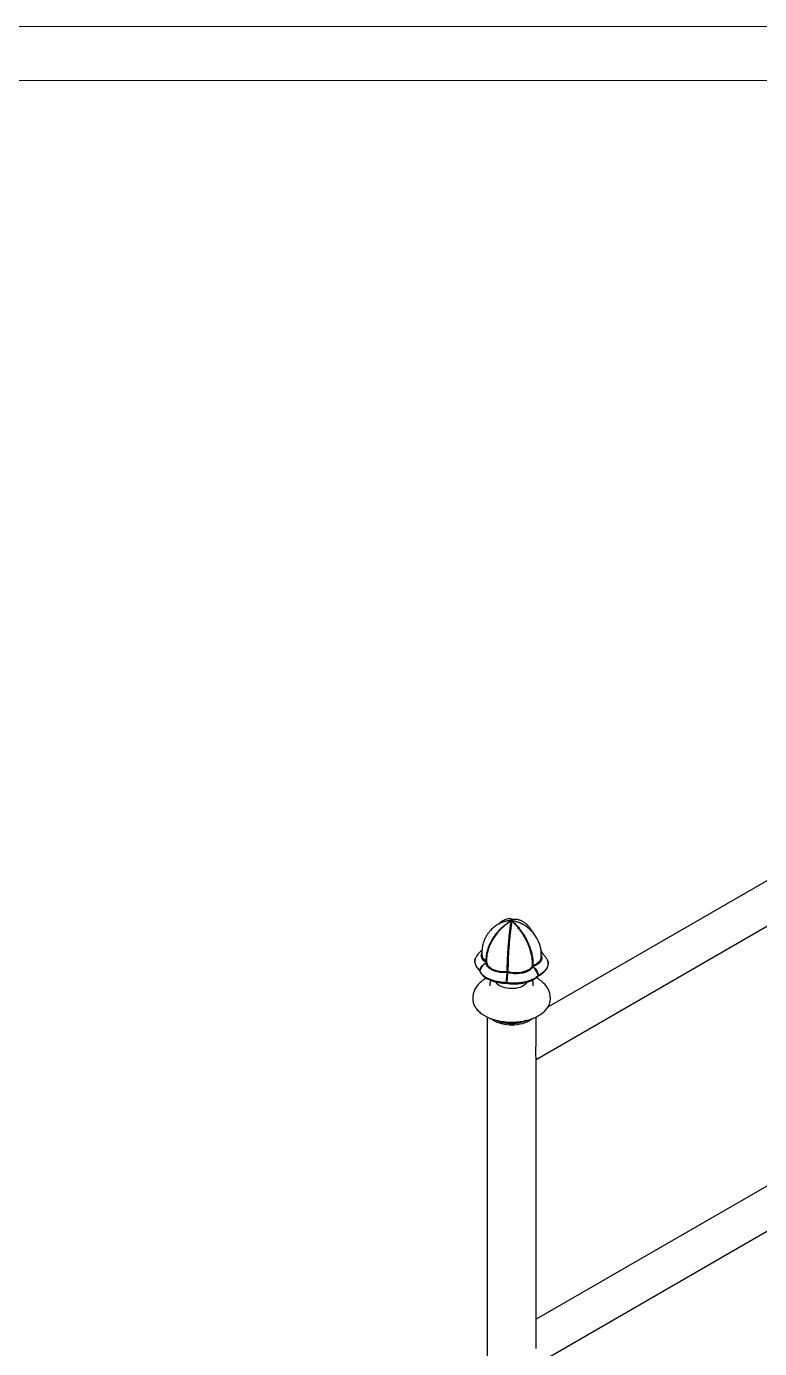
# Model space of a CAD drawing. Header units: millimetres. Extents: x 3225 to 9165, y -3447 to 753.
# Drawn here: x 6457 to 7811, y -1687 to 753 of the extents above; entities that cross this region are included whole.
import ezdxf

# ---------------------------------------------------------------- set-up
doc = ezdxf.new("R2010")
doc.units = ezdxf.units.MM
doc.layers.add('tabelka', color=155, linetype='Continuous')

msp = doc.modelspace()

# ---------------------------------------------------------------- linework, layer by layer
for p, q in [((8369.11, -509.08), (7419.87, -1057.07)), ((7398.14, -1153.27), (8405.33, -571.83)), ((7350.31, -897.41), (7346.15, -897.76)), ((7286.77, -965.37), (7286.53, -965.8)), ((7298.28, -961.39), (7298.3, -961.56)), ((7306.82, -972.79), (7306.82, -973.41)), ((7306.82, -973.41), (7307.04, -975.21)), ((7407.64, -956.71), (7408, -957.08)), ((7409.99, -957.33), (7410.44, -958.92)), ((7294.44, -990.02), (7294.47, -990.14)), ((7401.83, -999.68), (7401.9, -999.63)), ((8369.11, -1072.5), (7398.14, -1633.03)), ((7307.69, -1075.1), (7307.69, -1947.32)), ((7326.66, -1081.76), (7326.66, -1082.15)), ((7379.16, -1082.15), (7379.16, -1081.78)), ((7398.14, -1123.65), (7398.14, -1075.11)), ((7398.14, -1716.68), (8405.33, -1135.24)), ((7398.14, -1687.07), (7398.14, -1150.91))]:
    msp.add_line(p, q)
at = {"flags": 128}
for points in [[(7382.08, -1010.68), (7381.15, -1012.08), (7379.31, -1014.15), (7377.02, -1016.06), (7374.32, -1017.78), (7371.25, -1019.29), (7367.87, -1020.55), (7364.23, -1021.54), (7360.4, -1022.25), (7356.44, -1022.67), (7352.42, -1022.78), (7348.41, -1022.59), (7344.47, -1022.1), (7340.68, -1021.32), (7337.1, -1020.26), (7333.79, -1018.94), (7330.81, -1017.38), (7328.2, -1015.61), (7326.02, -1013.66), (7324.3, -1011.56), (7323.56, -1010.34)], [(7390.62, -1078.48), (7388.16, -1080.42), (7384.89, -1082.52), (7381.25, -1084.41), (7377.27, -1086.06), (7373.01, -1087.45), (7368.51, -1088.57), (7363.83, -1089.4), (7359.02, -1089.93), (7354.14, -1090.16), (7349.24, -1090.08), (7344.39, -1089.7), (7339.64, -1089.02), (7335.04, -1088.04), (7330.65, -1086.79), (7326.53, -1085.26), (7322.71, -1083.49), (7319.25, -1081.49), (7316.18, -1079.29), (7315.17, -1078.44)], [(7380.49, -1081.48), (7380.12, -1081.67), (7376.46, -1083.35), (7372.5, -1084.77), (7368.29, -1085.92), (7363.87, -1086.79), (7359.31, -1087.37), (7354.66, -1087.63), (7350, -1087.6), (7345.37, -1087.25), (7340.84, -1086.6), (7336.47, -1085.66), (7332.31, -1084.44), (7328.42, -1082.95), (7325.81, -1081.72)]]:
    msp.add_lwpolyline(points, dxfattribs=at)
for centre, radius, start, end in [((7361.82, -890.92), 14.15, 213.26748, 215.56365), ((7349.96, -896.36), 1.11, 288.53138, 323.56526), ((7352.76, -896.68), 3.34, 257.67858, 272.553), ((7353.49, -894.93), 1.72, 250.50641, 279.72518), ((7353.23, -896.59), 3.44, 300.45246, 311.64418), ((7356.4, -897.16), 0.919, 196.44413, 232.39069), ((7334.48, -954.96), 34.82, 214.10203, 214.73385), ((7306, -973.48), 0.819, 5.06326, 63.77162), ((7293.51, -989.7), 1, 15.13022, 53.70105), ((7345.4, -993.49), 2.62, 71.617, 98.61424), ((7345.79, -989.31), 3.55, 260.37861, 269.85442), ((7392.64, -981.33), 1.28, 104.23499, 147.86226), ((7390.38, -978.96), 3.85, 302.67253, 309.42513), ((7403.37, -999.86), 1.85, 113.88657, 138.21038), ((7343.26, -1016.77), 5.03, 79.36963, 90.86303), ((7352.92, -1012.51), 73.39, 254.48651, 285.21035)]:
    msp.add_arc(centre, radius, start, end)
for points, knots in [([(7346.48, -897.71), (7345.81, -897.81), (7344.55, -897.98), (7342.62, -898.35), (7340.65, -898.8), (7338.86, -899.3), (7337.15, -899.84), (7335.42, -900.47), (7332.98, -901.46), (7329.65, -903.05), (7325.53, -905.47), (7321.42, -908.37), (7317.72, -911.5), (7313.96, -915.19), (7310.22, -919.6), (7306.61, -924.94), (7304.1, -929.66), (7302.33, -933.82), (7301.09, -937.31), (7300.08, -940.79), (7299.27, -944.28), (7298.61, -947.86), (7298.11, -952.08), (7297.88, -956.68), (7298.13, -959.85), (7298.25, -961.39)], [0, 0, 0, 0, 0.0296572, 0.0552125, 0.0783174, 0.100445, 0.1219843, 0.1434658, 0.1682113, 0.2156584, 0.2723097, 0.333685, 0.3899053, 0.4410279, 0.5163833, 0.5879823, 0.6593015, 0.6964897, 0.7352964, 0.7785593, 0.8114841, 0.8504689, 0.8961187, 0.9495014, 1, 1, 1, 1]), ([(7306.36, -972.74), (7306.27, -970.23), (7306.08, -965.17), (7307.27, -957.11), (7309.52, -948.65), (7313.25, -939.28), (7318.67, -929.39), (7324.85, -920.9), (7330.67, -914.34), (7335.53, -909.53), (7339.86, -905.76), (7343.03, -903.32), (7346.05, -901.11), (7348.26, -899.74), (7349.99, -898.68)], [0, 0, 0, 0, 0.0951128, 0.1916758, 0.2979549, 0.405868, 0.536769, 0.6708157, 0.7418012, 0.813282, 0.8842484, 0.9196846, 0.9374025, 1, 1, 1, 1]), ([(7350.31, -899.15), (7348.64, -900.29), (7346.49, -901.75), (7343.49, -903.99), (7340.33, -906.46), (7336, -910.19), (7331.13, -914.98), (7325.32, -921.42), (7321.74, -926.57), (7319.43, -929.9)], [0, 0, 0, 0, 0.136057, 0.1745675, 0.2515889, 0.4058361, 0.5601209, 0.7154894, 1, 1, 1, 1]), ([(7355.09, -895.55), (7354.76, -895.38), (7354.13, -895.04), (7353.11, -894.66), (7352.07, -894.35), (7351.04, -894.15), (7349.03, -893.94), (7345.96, -894.13), (7341.35, -895.21), (7336.72, -897.34), (7332.38, -900.32), (7330.03, -902.56), (7329.06, -903.48)], [0, 0, 0, 0, 0.0372655, 0.0720344, 0.1025057, 0.1312875, 0.1615105, 0.2998167, 0.45529, 0.6631387, 0.8611205, 1, 1, 1, 1]), ([(7337.55, -899.73), (7338, -899.52), (7339.8, -898.69), (7342.52, -897.96), (7345.17, -897.44), (7347.69, -897.08), (7349.47, -897.05), (7350.86, -897.02)], [0, 0, 0, 0, 0.1120673, 0.4495461, 0.6180621, 0.7023188, 1, 1, 1, 1]), ([(7345.01, -990.89), (7344.96, -988.43), (7344.87, -983.46), (7345.12, -974.92), (7345.54, -965.57), (7346.16, -954.76), (7347.01, -942.77), (7347.96, -931.9), (7348.85, -923.1), (7349.59, -916.43), (7350.26, -911), (7350.78, -907.32), (7351.28, -903.94), (7351.71, -901.69), (7352.05, -899.94)], [0, 0, 0, 0, 0.0951128, 0.1916758, 0.2979548, 0.405868, 0.536769, 0.6708159, 0.7418013, 0.813282, 0.8842485, 0.9196846, 0.9374024, 1, 1, 1, 1]), ([(7352.91, -900.02), (7352.71, -901.78), (7352.46, -904.04), (7352.01, -907.43), (7351.53, -911.11), (7350.83, -916.53), (7350.04, -923.2), (7349.1, -931.94), (7348.1, -942.81), (7347.24, -954.77), (7346.69, -965.64), (7346.41, -974.98), (7346.28, -983.55), (7346.24, -988.51), (7346.23, -991)], [0, 0, 0, 0, 0.0625992, 0.0803177, 0.1157548, 0.1867233, 0.2579572, 0.3291923, 0.4616646, 0.5941383, 0.7012375, 0.8083359, 0.9041713, 1, 1, 1, 1]), ([(7349.99, -898.68), (7349.96, -898.64), (7349.88, -898.51), (7349.82, -898.33), (7349.78, -898.14), (7349.78, -897.95), (7349.85, -897.78), (7349.97, -897.62), (7350.09, -897.5), (7350.24, -897.44), (7350.31, -897.41)], [0, 0, 0, 0, 0.0835767, 0.2273872, 0.3338066, 0.4687663, 0.6547179, 0.7109771, 0.8548634, 1, 1, 1, 1]), ([(7349.99, -898.68), (7350.32, -898.58), (7350.97, -898.38), (7351.65, -898.35), (7351.99, -898.32), (7351.99, -898.32)], [0, 0, 0, 0, 0.5031238, 0.9926715, 1, 1, 1, 1]), ([(7352.14, -897.75), (7352.13, -897.75), (7351.83, -897.66), (7351.2, -897.49), (7350.61, -897.44), (7350.31, -897.41)], [0, 0, 0, 0, 0.0073332, 0.4968729, 1, 1, 1, 1]), ([(7351.99, -898.32), (7351.99, -898.32), (7351.71, -898.43), (7351.15, -898.65), (7350.59, -898.98), (7350.31, -899.15)], [0, 0, 0, 0, 0.0073313, 0.4968716, 1, 1, 1, 1]), ([(7352.05, -899.94), (7351.98, -899.93), (7351.81, -899.89), (7351.55, -899.82), (7351.27, -899.74), (7350.97, -899.64), (7350.73, -899.5), (7350.53, -899.35), (7350.39, -899.25), (7350.33, -899.18), (7350.31, -899.15)], [0, 0, 0, 0, 0.0835626, 0.2273524, 0.3337544, 0.4686949, 0.6546124, 0.7552134, 0.8970241, 1, 1, 1, 1]), ([(7352.14, -897.75), (7352.13, -897.75), (7351.95, -897.73), (7351.64, -897.7), (7351.24, -897.68), (7350.96, -897.67), (7350.76, -897.68), (7350.63, -897.7), (7350.53, -897.72), (7350.48, -897.75), (7350.43, -897.81), (7350.39, -897.9), (7350.39, -897.99), (7350.42, -898.05), (7350.47, -898.1), (7350.7, -898.17), (7351.21, -898.26), (7351.69, -898.29), (7351.99, -898.32)], [0, 0, 0, 0, 0.0021931, 0.145269, 0.2432038, 0.3103893, 0.3566393, 0.3967894, 0.4170827, 0.4376353, 0.4508135, 0.5111896, 0.5526018, 0.5733763, 0.5901264, 0.62463, 0.767031, 1, 1, 1, 1]), ([(7350.86, -897.02), (7350.89, -896.98), (7350.99, -896.86), (7351.18, -896.72), (7351.42, -896.6), (7351.72, -896.5), (7352.04, -896.45), (7352.38, -896.44), (7352.65, -896.47), (7352.84, -896.53), (7352.92, -896.55)], [0, 0, 0, 0, 0.08356301, 0.22734813, 0.33375217, 0.46868997, 0.65461165, 0.75520346, 0.89701577, 1, 1, 1, 1]), ([(7350.86, -897.02), (7351.08, -897.1), (7351.51, -897.26), (7351.92, -897.59), (7352.13, -897.75), (7352.14, -897.75)], [0, 0, 0, 0, 0.5031266, 0.9926672, 1, 1, 1, 1]), ([(7351.99, -898.32), (7351.88, -898.39), (7351.69, -898.52), (7351.46, -898.71), (7351.31, -898.85), (7351.21, -898.96), (7351.16, -899.04), (7351.15, -899.1), (7351.16, -899.14), (7351.23, -899.2), (7351.35, -899.26), (7351.49, -899.31), (7351.58, -899.33), (7351.68, -899.32), (7351.9, -899.25), (7352.29, -899.03), (7352.58, -898.81), (7352.77, -898.67)], [0, 0, 0, 0, 0.1306723, 0.2332, 0.3035201, 0.3518932, 0.4003141, 0.4125119, 0.4296768, 0.4508186, 0.5111956, 0.5526036, 0.5733793, 0.5901287, 0.6246315, 0.7670346, 1, 1, 1, 1]), ([(7353.06, -897.54), (7353, -897.45), (7352.9, -897.28), (7352.73, -897.08), (7352.6, -896.93), (7352.48, -896.82), (7352.39, -896.76), (7352.31, -896.73), (7352.24, -896.71), (7352.11, -896.72), (7351.96, -896.74), (7351.82, -896.79), (7351.75, -896.83), (7351.71, -896.88), (7351.71, -897.03), (7351.83, -897.33), (7352.02, -897.59), (7352.14, -897.75)], [0, 0, 0, 0, 0.1306762, 0.2332019, 0.3035225, 0.3518968, 0.4003154, 0.4125112, 0.42968, 0.4508168, 0.5111938, 0.5526042, 0.5733806, 0.5901312, 0.6246324, 0.7670318, 1, 1, 1, 1]), ([(7352.05, -899.94), (7352.16, -899.7), (7352.37, -899.21), (7352.64, -898.86), (7352.77, -898.67), (7352.77, -898.67)], [0, 0, 0, 0, 0.5031224, 0.9926696, 1, 1, 1, 1]), ([(7352.77, -898.67), (7352.83, -898.76), (7352.93, -898.93), (7353.09, -899.14), (7353.23, -899.28), (7353.35, -899.39), (7353.44, -899.45), (7353.52, -899.48), (7353.58, -899.5), (7353.71, -899.49), (7353.87, -899.47), (7354, -899.42), (7354.08, -899.38), (7354.12, -899.33), (7354.12, -899.18), (7353.99, -898.88), (7353.81, -898.62), (7353.69, -898.46)], [0, 0, 0, 0, 0.1306762, 0.2332018, 0.3035224, 0.3518967, 0.4003152, 0.412511, 0.4296772, 0.450818, 0.5111951, 0.5526054, 0.5733818, 0.590127, 0.6246326, 0.7670319, 1, 1, 1, 1]), ([(7352.77, -898.67), (7352.77, -898.67), (7352.79, -898.87), (7352.87, -899.25), (7352.9, -899.76), (7352.91, -900.02)], [0, 0, 0, 0, 0.0073303, 0.4968715, 1, 1, 1, 1]), ([(7354.97, -899.55), (7354.93, -899.57), (7354.84, -899.62), (7354.65, -899.69), (7354.41, -899.79), (7354.11, -899.89), (7353.78, -899.94), (7353.45, -899.97), (7353.17, -900), (7352.99, -900.01), (7352.91, -900.02)], [0, 0, 0, 0, 0.0835629, 0.2273478, 0.3337517, 0.4686894, 0.6546108, 0.7552025, 0.8970211, 1, 1, 1, 1]), ([(7352.92, -896.55), (7353.12, -896.21), (7353.37, -895.78), (7353.82, -895.47), (7354.25, -895.26), (7354.61, -895.37), (7354.84, -895.44)], [0, 0, 0, 0, 0.3582439, 0.4596435, 0.6624436, 1, 1, 1, 1]), ([(7353.06, -897.54), (7353.06, -897.54), (7353.03, -897.34), (7352.95, -896.93), (7352.93, -896.68), (7352.92, -896.55)], [0, 0, 0, 0, 0.0073303, 0.4968715, 1, 1, 1, 1]), ([(7353.78, -896.62), (7353.67, -896.74), (7353.45, -896.98), (7353.18, -897.35), (7353.06, -897.54), (7353.06, -897.54)], [0, 0, 0, 0, 0.5031322, 0.9926696, 1, 1, 1, 1]), ([(7353.84, -897.89), (7353.94, -897.82), (7354.14, -897.69), (7354.37, -897.5), (7354.52, -897.36), (7354.62, -897.25), (7354.67, -897.17), (7354.68, -897.11), (7354.67, -897.08), (7354.6, -897.01), (7354.48, -896.95), (7354.34, -896.9), (7354.24, -896.88), (7354.15, -896.89), (7353.92, -896.96), (7353.54, -897.18), (7353.24, -897.4), (7353.06, -897.54)], [0, 0, 0, 0, 0.1306724, 0.2332003, 0.3035205, 0.3518936, 0.4003146, 0.4125124, 0.4296773, 0.4508192, 0.5111963, 0.552606, 0.5733787, 0.5901282, 0.624631, 0.7670342, 1, 1, 1, 1]), ([(7353.69, -898.46), (7353.69, -898.46), (7353.88, -898.48), (7354.19, -898.51), (7354.59, -898.53), (7354.86, -898.54), (7355.06, -898.53), (7355.2, -898.51), (7355.3, -898.49), (7355.34, -898.46), (7355.4, -898.4), (7355.43, -898.31), (7355.43, -898.22), (7355.41, -898.16), (7355.35, -898.11), (7355.13, -898.04), (7354.62, -897.95), (7354.14, -897.92), (7353.84, -897.89)], [0, 0, 0, 0, 0.0021931, 0.1452693, 0.2432006, 0.3103902, 0.356636, 0.396791, 0.4170844, 0.437637, 0.4508152, 0.5111915, 0.5526037, 0.5733784, 0.5901274, 0.6246301, 0.7670339, 1, 1, 1, 1]), ([(7354.97, -899.55), (7354.75, -899.34), (7354.32, -898.92), (7353.91, -898.62), (7353.69, -898.46), (7353.69, -898.46)], [0, 0, 0, 0, 0.5031266, 0.9926672, 1, 1, 1, 1]), ([(7353.69, -898.46), (7353.69, -898.46), (7354, -898.55), (7354.63, -898.69), (7355.22, -899), (7355.51, -899.15)], [0, 0, 0, 0, 0.0073296, 0.496873, 1, 1, 1, 1]), ([(7355.27, -895.51), (7355.17, -895.54), (7355, -895.6), (7354.55, -895.89), (7354.12, -896.3), (7353.78, -896.62)], [0, 0, 0, 0, 0.2271199, 0.3976197, 1, 1, 1, 1]), ([(7353.78, -896.62), (7353.84, -896.61), (7354.02, -896.59), (7354.27, -896.6), (7354.56, -896.65), (7354.85, -896.75), (7355.1, -896.88), (7355.3, -897.05), (7355.44, -897.22), (7355.49, -897.36), (7355.52, -897.42)], [0, 0, 0, 0, 0.0835623, 0.2273519, 0.3337535, 0.4686937, 0.6546107, 0.7552115, 0.8970243, 1, 1, 1, 1]), ([(7353.84, -897.89), (7353.84, -897.89), (7354.12, -897.78), (7354.67, -897.53), (7355.23, -897.46), (7355.52, -897.42)], [0, 0, 0, 0, 0.00733135, 0.49687678, 1, 1, 1, 1]), ([(7355.84, -897.89), (7355.51, -897.86), (7354.86, -897.81), (7354.18, -897.86), (7353.84, -897.89), (7353.84, -897.89)], [0, 0, 0, 0, 0.5031325, 0.9926715, 1, 1, 1, 1]), ([(7354.84, -895.44), (7354.89, -895.43), (7354.97, -895.43), (7355.05, -895.51), (7355.09, -895.55)], [0, 0, 0, 0, 0.5571902, 1, 1, 1, 1]), ([(7355.21, -895.33), (7355.17, -895.34), (7355.05, -895.38), (7354.94, -895.34), (7354.86, -895.31)], [0, 0, 0, 0, 0.3034206, 1, 1, 1, 1]), ([(7391.56, -980.65), (7391.61, -978.16), (7391.7, -973.17), (7390.76, -964.86), (7388.92, -956), (7385.8, -945.97), (7381.23, -935.24), (7375.99, -925.8), (7371.08, -918.39), (7366.97, -912.84), (7363.31, -908.42), (7360.66, -905.45), (7358.14, -902.74), (7356.36, -900.95), (7354.97, -899.55)], [0, 0, 0, 0, 0.0958287, 0.1916642, 0.2987626, 0.4058609, 0.5383356, 0.6708071, 0.742043, 0.8132768, 0.8842452, 0.9196824, 0.9374007, 1, 1, 1, 1]), ([(7355.5, -895.47), (7355.48, -895.46), (7355.4, -895.44), (7355.32, -895.48), (7355.27, -895.51)], [0, 0, 0, 0, 0.3965103, 1, 1, 1, 1]), ([(7392.73, -920), (7392.72, -919.98), (7392.26, -919.05), (7391.14, -917.08), (7389.21, -913.95), (7386.28, -909.9), (7382.16, -905.3), (7376.87, -900.93), (7371.18, -897.66), (7366.33, -895.92), (7362.51, -895.12), (7359.89, -894.88), (7358.19, -894.93), (7356.64, -895.13), (7355.85, -895.35), (7355.5, -895.45)], [0, 0, 0, 0, 0.0009664, 0.0620773, 0.1335149, 0.2175912, 0.3570319, 0.5012444, 0.6352904, 0.7705776, 0.8402117, 0.9020895, 0.9550206, 0.979808, 1, 1, 1, 1]), ([(7355.84, -897.89), (7355.87, -897.91), (7355.94, -897.97), (7356.01, -898.08), (7356.05, -898.25), (7356.05, -898.44), (7355.98, -898.61), (7355.86, -898.78), (7355.73, -898.95), (7355.59, -899.08), (7355.51, -899.15)], [0, 0, 0, 0, 0.08357668, 0.22738724, 0.33380668, 0.46876641, 0.65471801, 0.71097726, 0.85487257, 1, 1, 1, 1]), ([(7355.51, -899.15), (7356.99, -900.49), (7358.88, -902.2), (7361.43, -904.89), (7364.11, -907.84), (7367.75, -912.28), (7371.84, -917.85), (7376.7, -925.29), (7381.91, -934.75), (7386.48, -945.48), (7389.65, -955.47), (7391.57, -964.27), (7392.57, -972.54), (7392.41, -977.57), (7392.33, -980.09)], [0, 0, 0, 0, 0.0625993, 0.0803176, 0.1157548, 0.1867232, 0.2579571, 0.3291923, 0.4616645, 0.5941384, 0.7012375, 0.8083359, 0.9041713, 1, 1, 1, 1]), ([(7355.52, -897.42), (7357.19, -897.71), (7359.34, -898.07), (7362.33, -898.91), (7365.49, -899.91), (7369.84, -901.68), (7374.65, -904.32), (7378.08, -906.35), (7379.6, -907.76), (7379.82, -907.96)], [0, 0, 0, 0, 0.1834859, 0.2354203, 0.3392911, 0.5473075, 0.7553741, 0.9649027, 1, 1, 1, 1]), ([(7366.77, -901.03), (7366.2, -900.79), (7364.78, -900.19), (7362.79, -899.58), (7359.78, -898.71), (7357.56, -898.25), (7355.84, -897.89)], [0, 0, 0, 0, 0.169425, 0.4236973, 0.550832, 1, 1, 1, 1]), ([(7407.58, -965.28), (7407.7, -963.16), (7407.94, -958.74), (7407.42, -951.98), (7406.13, -945.09), (7403.67, -937.59), (7399.88, -929.75), (7394.82, -922.15), (7389.76, -916.33), (7385.17, -912.01), (7381.3, -908.92), (7377.77, -906.5), (7374.92, -904.8), (7372.36, -903.43), (7369.73, -902.16), (7367.82, -901.4), (7366.79, -900.98)], [0, 0, 0, 0, 0.0803916, 0.1679391, 0.2542215, 0.3400931, 0.4560554, 0.5659251, 0.6643742, 0.7312068, 0.7919965, 0.8445345, 0.8886282, 0.920061, 0.9568749, 1, 1, 1, 1]), ([(7319.43, -929.9), (7317.37, -933.42), (7313.66, -939.72), (7309.96, -949.24), (7307.83, -957.7), (7306.82, -963.47), (7306.83, -966.14), (7306.83, -966.31)], [0, 0, 0, 0, 0.2980056, 0.5342756, 0.7741786, 0.9856421, 1, 1, 1, 1]), ([(7286.38, -966.23), (7286.32, -966.35), (7285.84, -967.32), (7285.38, -969.26), (7285.05, -972.01), (7285.22, -974.82), (7285.84, -977.67), (7286.88, -980.41), (7288.29, -983.04), (7290.1, -985.56), (7292.23, -988), (7293.86, -989.53), (7294.65, -990.27)], [0, 0, 0, 0, 0.0172255, 0.1300216, 0.2411608, 0.3532632, 0.4670556, 0.5817887, 0.6824514, 0.7876362, 0.8968995, 1, 1, 1, 1]), ([(7294.1, -988.89), (7292.7, -987.49), (7289.84, -984.64), (7287, -979.99), (7285.32, -975.18), (7285.08, -970.45), (7285.86, -967.2), (7286.64, -965.57), (7286.79, -965.24), (7286.87, -965.12), (7286.94, -965.03)], [0, 0, 0, 0, 0.1841922, 0.3743139, 0.5652136, 0.7626189, 0.9550194, 0.9828935, 0.9865894, 1, 1, 1, 1]), ([(7298.16, -952.25), (7298, -952.35), (7296.92, -953.05), (7294.88, -954.73), (7291.97, -957.49), (7289.12, -960.94), (7287.68, -963.67), (7286.97, -965.02)], [0, 0, 0, 0, 0.0329685, 0.2218246, 0.4539225, 0.7302607, 1, 1, 1, 1]), ([(7294.1, -988.89), (7294.17, -988.69), (7294.65, -987.2), (7295.91, -984.45), (7298.31, -980.88), (7301.29, -977.71), (7303.84, -975.66), (7305.35, -974.68), (7305.65, -974.48)], [0, 0, 0, 0, 0.0367669, 0.2695875, 0.5024112, 0.7241692, 0.9459369, 1, 1, 1, 1]), ([(7305.86, -974.8), (7305.57, -975), (7304.09, -976.03), (7301.6, -978.15), (7298.78, -981.24), (7296.57, -984.52), (7295.33, -987.06), (7294.71, -988.7), (7294.54, -989.23), (7294.48, -989.44)], [0, 0, 0, 0, 0.0540492, 0.2757604, 0.4974608, 0.7006393, 0.9038118, 0.9632425, 1, 1, 1, 1]), ([(7305.65, -974.48), (7304.75, -973.89), (7302.94, -972.7), (7300.5, -970.43), (7298.47, -967.7), (7297.26, -964.68), (7296.98, -961.78), (7297.19, -959.45), (7297.81, -958.09), (7298.03, -957.59)], [0, 0, 0, 0, 0.1304656, 0.2609205, 0.4395557, 0.6182163, 0.7667084, 0.9152261, 1, 1, 1, 1]), ([(7298.3, -961.56), (7298.33, -962.02), (7298.43, -963.5), (7299.49, -965.99), (7301.39, -968.66), (7303.75, -970.93), (7305.49, -972.14), (7306.36, -972.74)], [0, 0, 0, 0, 0.1118982, 0.3639557, 0.6241829, 0.8105122, 1, 1, 1, 1]), ([(7305.65, -974.48), (7305.74, -974.37), (7305.98, -974.09), (7306.19, -973.66), (7306.34, -973.18), (7306.35, -972.92), (7306.36, -972.74)], [0, 0, 0, 0, 0.2237445, 0.5380447, 0.6988254, 1, 1, 1, 1]), ([(7306.82, -973.41), (7306.82, -973.42), (7306.83, -973.59), (7306.78, -973.85), (7306.59, -974.24), (7306.3, -974.57), (7305.99, -974.73), (7305.86, -974.8)], [0, 0, 0, 0, 0.0235545, 0.3013949, 0.4621229, 0.7763211, 1, 1, 1, 1]), ([(7345.2, -992.81), (7343.85, -992.96), (7341.16, -993.27), (7336.54, -993.36), (7331.44, -993), (7326.34, -992.08), (7321.85, -990.78), (7318.48, -989.44), (7315.21, -987.81), (7312.14, -985.85), (7309.21, -983.21), (7307.16, -980.31), (7306.03, -977.47), (7305.91, -975.61), (7305.86, -974.8)], [0, 0, 0, 0, 0.0712776, 0.1425492, 0.2401434, 0.3377514, 0.4188775, 0.5000174, 0.5498568, 0.6441755, 0.7384669, 0.8326905, 0.9269173, 1, 1, 1, 1]), ([(7306.86, -965.78), (7306.81, -966.46), (7306.64, -968.61), (7306.68, -971.81), (7306.93, -974.19), (7307.04, -975.21)], [0, 0, 0, 0, 0.2083566, 0.6608558, 1, 1, 1, 1]), ([(7307.04, -975.21), (7307.06, -975.37), (7307.19, -976.51), (7308.15, -978.61), (7310.13, -981.39), (7312.99, -983.98), (7315.97, -985.9), (7319.15, -987.49), (7322.41, -988.77), (7326.71, -990), (7331.64, -990.89), (7336.57, -991.28), (7341.08, -991.26), (7343.69, -991.02), (7345.01, -990.89)], [0, 0, 0, 0, 0.0168891, 0.1152452, 0.2166094, 0.3151553, 0.4165275, 0.4694339, 0.5546644, 0.6415641, 0.7432938, 0.8483209, 0.923523, 1, 1, 1, 1]), ([(7392.33, -980.09), (7394.18, -979.34), (7397.47, -978.01), (7401.3, -975.5), (7404.15, -972.94), (7406.2, -970.09), (7407.33, -967.51), (7407.49, -965.87), (7407.55, -965.28)], [0, 0, 0, 0, 0.2158826, 0.3822182, 0.5536099, 0.7251538, 0.9016594, 1, 1, 1, 1]), ([(7407.71, -961.35), (7408, -961.97), (7408.67, -963.45), (7408.85, -965.89), (7408.5, -968.74), (7407.28, -971.73), (7405.14, -974.69), (7402.16, -977.35), (7398.18, -979.91), (7394.75, -981.21), (7392.83, -981.93)], [0, 0, 0, 0, 0.0801466, 0.192858, 0.3055889, 0.4396988, 0.5737683, 0.7040456, 0.8343146, 1, 1, 1, 1]), ([(7401.85, -999.59), (7402.43, -999.28), (7404.27, -998.33), (7407.03, -996.62), (7410.03, -994.51), (7412.58, -992.34), (7414.87, -990.01), (7416.91, -987.47), (7418.59, -984.77), (7419.81, -982.02), (7420.55, -979.27), (7420.76, -976.59), (7420.65, -974.58), (7420.34, -973.51), (7420.27, -973.27)], [0, 0, 0, 0, 0.0459966, 0.1445033, 0.2319883, 0.3156527, 0.404025, 0.4998055, 0.5967115, 0.693513, 0.7886729, 0.8815657, 0.9743054, 1, 1, 1, 1]), ([(7419.29, -970.71), (7419.65, -971.49), (7420.65, -973.6), (7420.72, -977.39), (7419.93, -980.64), (7418.59, -983.74), (7416.81, -986.76), (7413.21, -990.82), (7408.53, -994.74), (7404.61, -997.01), (7402.62, -998.16)], [0, 0, 0, 0, 0.089587, 0.2454221, 0.3973063, 0.4222282, 0.5617108, 0.705225, 0.8502973, 1, 1, 1, 1]), ([(7410.12, -957.58), (7409.41, -955.85), (7408.62, -953.95), (7407.42, -952.3), (7407.3, -952.14)], [0, 0, 0, 0, 0.9038538, 1, 1, 1, 1]), ([(7419.6, -971.03), (7418.86, -969.5), (7417.36, -966.43), (7414.09, -962.28), (7410.8, -958.99), (7408.39, -957.33), (7407.5, -956.72)], [0, 0, 0, 0, 0.2772804, 0.555324, 0.8359491, 1, 1, 1, 1]), ([(7420.11, -972.71), (7420.01, -972.29), (7419.84, -971.51), (7419.46, -970.79), (7419.28, -970.46)], [0, 0, 0, 0, 0.5478167, 1, 1, 1, 1]), ([(7294.62, -990.3), (7294.53, -990.23), (7294.39, -990.12), (7294.19, -989.84), (7294.04, -989.47), (7294.05, -989.09), (7294.1, -988.9), (7294.1, -988.89)], [0, 0, 0, 0, 0.2133208, 0.3087108, 0.648374, 0.9782786, 1, 1, 1, 1]), ([(7294.48, -989.44), (7294.47, -989.45), (7294.42, -989.63), (7294.37, -989.85), (7294.43, -990), (7294.44, -990.02)], [0, 0, 0, 0, 0.0524076, 0.84852, 1, 1, 1, 1]), ([(7343.18, -1011.74), (7340.68, -1011.62), (7335.68, -1011.38), (7328.07, -1010.2), (7320.68, -1008.43), (7313.75, -1006.08), (7309.31, -1004.05), (7305.43, -1001.94), (7302.03, -999.77), (7298.3, -996.5), (7295.6, -993.02), (7294.85, -990.63), (7294.48, -989.44)], [0, 0, 0, 0, 0.1089038, 0.2178138, 0.3307896, 0.4437681, 0.5557332, 0.5741049, 0.6784099, 0.7827129, 0.8913593, 1, 1, 1, 1]), ([(7294.53, -990.12), (7294.74, -990.84), (7295.15, -992.32), (7296.2, -994.47), (7297.63, -996.6), (7299.51, -998.65), (7301.83, -1000.65), (7304.54, -1002.59), (7307.69, -1004.43), (7310.52, -1005.88), (7312.39, -1006.64), (7313, -1006.88)], [0, 0, 0, 0, 0.1139856, 0.23052, 0.3403477, 0.4580524, 0.5721727, 0.6945744, 0.8175591, 0.9403342, 1, 1, 1, 1]), ([(7343.18, -1011.74), (7343.19, -1011.51), (7343.27, -1009.84), (7343.47, -1006.6), (7343.88, -1002.09), (7344.4, -997.75), (7344.86, -994.7), (7345.14, -993.12), (7345.2, -992.81)], [0, 0, 0, 0, 0.0367671, 0.2695876, 0.5024112, 0.7241686, 0.9459375, 1, 1, 1, 1]), ([(7345.78, -992.86), (7345.74, -993.17), (7345.55, -994.76), (7345.21, -997.82), (7344.82, -1001.98), (7344.5, -1006.1), (7344.31, -1009.11), (7344.22, -1011), (7344.19, -1011.59), (7344.18, -1011.82)], [0, 0, 0, 0, 0.0540494, 0.2757605, 0.497461, 0.7006394, 0.9038122, 0.9632424, 1, 1, 1, 1]), ([(7401.99, -998.62), (7400.91, -999.7), (7398.76, -1001.85), (7394.02, -1004.78), (7388.26, -1007.39), (7381.59, -1009.58), (7376.33, -1010.78), (7371.1, -1011.71), (7365.9, -1012.4), (7358.56, -1012.82), (7351.17, -1012.7), (7346.51, -1012.12), (7344.18, -1011.82)], [0, 0, 0, 0, 0.108904, 0.2178136, 0.3307897, 0.4437679, 0.555733, 0.574105, 0.6784099, 0.7827129, 0.8913594, 1, 1, 1, 1]), ([(7345.2, -992.81), (7345.17, -992.67), (7345.11, -992.33), (7345.05, -991.85), (7345.01, -991.33), (7345.01, -991.07), (7345.01, -990.89)], [0, 0, 0, 0, 0.2237426, 0.5380356, 0.7011343, 1, 1, 1, 1]), ([(7392.46, -982.2), (7392.02, -982.95), (7391.13, -984.45), (7388.95, -986.8), (7385.88, -989.17), (7381.98, -991.25), (7377.81, -992.83), (7374.13, -993.85), (7370.04, -994.67), (7365.54, -995.23), (7360.09, -995.38), (7354.69, -994.97), (7349.86, -994.11), (7347.02, -993.24), (7345.78, -992.86)], [0, 0, 0, 0, 0.0712774, 0.1425494, 0.2401434, 0.3377514, 0.4188773, 0.5000173, 0.5498569, 0.6441756, 0.7384668, 0.8326904, 0.9269173, 1, 1, 1, 1]), ([(7346.23, -991), (7346.23, -991.01), (7346.23, -991.17), (7346.22, -991.45), (7346.13, -991.94), (7345.99, -992.41), (7345.84, -992.73), (7345.78, -992.86)], [0, 0, 0, 0, 0.0212274, 0.2990659, 0.4621202, 0.7763237, 1, 1, 1, 1]), ([(7346.23, -991), (7347.44, -991.34), (7350.21, -992.13), (7354.9, -992.89), (7360.12, -993.26), (7365.39, -993.13), (7369.74, -992.6), (7373.7, -991.81), (7377.27, -990.82), (7381.31, -989.27), (7385.1, -987.25), (7388.1, -984.98), (7390.24, -982.76), (7391.12, -981.35), (7391.56, -980.65)], [0, 0, 0, 0, 0.0735024, 0.167612, 0.2617153, 0.3559007, 0.4501203, 0.4999827, 0.5811023, 0.6622056, 0.7596381, 0.8570514, 0.9285215, 1, 1, 1, 1]), ([(7389.03, -1008.17), (7389.7, -1007.89), (7391.44, -1007.18), (7394.01, -1005.85), (7396.68, -1004.22), (7399.05, -1002.39), (7400.75, -1000.88), (7401.57, -999.9), (7401.79, -999.64)], [0, 0, 0, 0, 0.1187965, 0.309667, 0.5107535, 0.7078445, 0.9208082, 1, 1, 1, 1]), ([(7392.46, -982.2), (7392.34, -982.11), (7392.04, -981.89), (7391.72, -981.44), (7391.56, -980.99), (7391.56, -980.74), (7391.56, -980.65)], [0, 0, 0, 0, 0.2237388, 0.5516923, 0.8302583, 1, 1, 1, 1]), ([(7392.33, -980.09), (7392.33, -980.18), (7392.33, -980.43), (7392.42, -980.93), (7392.59, -981.48), (7392.76, -981.8), (7392.83, -981.93)], [0, 0, 0, 0, 0.1697426, 0.4483085, 0.776264, 1, 1, 1, 1]), ([(7401.99, -998.62), (7401.9, -998.29), (7401.48, -996.67), (7400.39, -993.71), (7398.5, -989.96), (7396.23, -986.51), (7394.3, -984.14), (7393.01, -982.76), (7392.61, -982.35), (7392.46, -982.2)], [0, 0, 0, 0, 0.0572634, 0.2798222, 0.5023832, 0.7060432, 0.9097067, 0.9677695, 1, 1, 1, 1]), ([(7392.83, -981.93), (7392.98, -982.07), (7394.22, -983.24), (7396.4, -985.67), (7398.99, -989.38), (7401.01, -993.26), (7402.11, -996.21), (7402.53, -997.83), (7402.62, -998.16)], [0, 0, 0, 0, 0.03223868, 0.26486941, 0.49749001, 0.72010713, 0.94272205, 1, 1, 1, 1]), ([(7402.62, -998.16), (7402.62, -998.18), (7402.66, -998.37), (7402.66, -998.75), (7402.51, -999.1), (7402.26, -999.41), (7402.08, -999.59), (7401.88, -999.64), (7401.87, -999.64)], [0, 0, 0, 0, 0.0181855, 0.2944192, 0.5788214, 0.658694, 0.9881518, 1, 1, 1, 1]), ([(7401.9, -999.63), (7401.91, -999.62), (7401.95, -999.6), (7402.01, -999.45), (7402.08, -999.17), (7402.04, -998.82), (7401.99, -998.64), (7401.99, -998.62)], [0, 0, 0, 0, 0.0646118, 0.1780368, 0.5819061, 0.9741744, 1, 1, 1, 1]), ([(7401.91, -999.64), (7401.91, -999.64), (7401.92, -999.63), (7401.92, -999.62), (7401.92, -999.62)], [0, 0, 0, 0, 0.4976461, 1, 1, 1, 1]), ([(7306.08, -1003.44), (7305.42, -1003.81), (7303.36, -1004.96), (7300.12, -1007.18), (7296.36, -1010.11), (7292.93, -1013.29), (7289.89, -1016.67), (7287.3, -1020.19), (7285.18, -1023.81), (7283.63, -1027.29), (7282.54, -1030.66), (7281.86, -1033.74), (7281.5, -1036.41), (7281.35, -1038.45), (7281.3, -1039.8), (7281.27, -1040.81), (7281.28, -1042.02), (7281.38, -1044.19), (7281.79, -1047.01), (7282.64, -1050.23), (7283.88, -1053.39), (7285.53, -1056.51), (7287.64, -1059.64), (7290.23, -1062.74), (7293.32, -1065.77), (7296.84, -1068.66), (7300.77, -1071.37), (7305.1, -1073.9), (7309.81, -1076.21), (7314.7, -1078.22), (7319.68, -1079.93), (7324.64, -1081.34), (7329.66, -1082.5), (7334.61, -1083.39), (7339.19, -1084.01), (7343.21, -1084.4), (7347.68, -1084.7), (7350.87, -1084.75), (7352.91, -1084.78)], [0, 0, 0, 0, 0.0148589, 0.0466858, 0.0788116, 0.1119083, 0.1445379, 0.176993, 0.2093443, 0.2407685, 0.2677885, 0.2917868, 0.3118164, 0.3250539, 0.332275, 0.3364972, 0.3440469, 0.3605154, 0.3904844, 0.4202939, 0.4512378, 0.483048, 0.5151342, 0.549524, 0.5841606, 0.6190495, 0.6542151, 0.6896964, 0.725559, 0.761917, 0.7945889, 0.8273424, 0.8593613, 0.8905186, 0.9195502, 0.9430873, 0.9633928, 1, 1, 1, 1]), ([(7314.43, -1007.43), (7314.19, -1008), (7313.68, -1009.18), (7313.19, -1011.06), (7312.82, -1013.39), (7312.76, -1015.44), (7312.88, -1016.94), (7312.95, -1017.49), (7312.96, -1017.57), (7312.97, -1017.59), (7312.97, -1017.6), (7312.97, -1017.6), (7312.97, -1017.61), (7312.97, -1017.61), (7312.97, -1017.61), (7312.97, -1017.61)], [0, 0, 0, 0, 0.1914448, 0.3976576, 0.5749729, 0.8376914, 0.9781493, 0.992021, 0.9944074, 0.9954914, 0.9962959, 0.9971475, 0.9981596, 0.9998103, 1, 1, 1, 1]), ([(7313.28, -1006.91), (7313.62, -1007.07), (7314.27, -1007.38), (7316.98, -1008.39), (7321.5, -1009.88), (7328.49, -1011.51), (7336.06, -1012.63), (7341.27, -1012.82), (7343.87, -1012.91)], [0, 0, 0, 0, 0.0413552, 0.0776421, 0.2949615, 0.512277, 0.7559986, 1, 1, 1, 1]), ([(7343.68, -1012.94), (7343.66, -1012.94), (7343.54, -1012.97), (7343.42, -1012.85), (7343.3, -1012.62), (7343.21, -1012.32), (7343.18, -1011.95), (7343.18, -1011.75), (7343.18, -1011.74)], [0, 0, 0, 0, 0.0971079, 0.3981406, 0.4711234, 0.7309852, 0.9833834, 1, 1, 1, 1]), ([(7343.69, -1012.98), (7343.74, -1012.97), (7343.83, -1012.95), (7343.9, -1012.98), (7343.93, -1012.99)], [0, 0, 0, 0, 0.6859905, 1, 1, 1, 1]), ([(7343.87, -1012.91), (7346.28, -1013.24), (7351.1, -1013.92), (7358.82, -1014.09), (7366.55, -1013.64), (7374.04, -1012.58), (7379.15, -1011.41), (7383.79, -1010.09), (7386.5, -1009.25), (7388.46, -1008.33), (7388.72, -1008.21)], [0, 0, 0, 0, 0.1646125, 0.3290365, 0.4888617, 0.6486897, 0.8064341, 0.8309699, 0.9779117, 1, 1, 1, 1]), ([(7344.18, -1011.82), (7344.18, -1011.84), (7344.17, -1012.04), (7344.13, -1012.4), (7344.08, -1012.69), (7344.03, -1012.9), (7343.98, -1013), (7343.94, -1012.97), (7343.94, -1012.96)], [0, 0, 0, 0, 0.0169159, 0.2738568, 0.5383955, 0.6126925, 0.9191397, 1, 1, 1, 1]), ([(7352.91, -1084.78), (7354.91, -1084.75), (7357.72, -1084.71), (7361.86, -1084.45), (7365.4, -1084.15), (7369.59, -1083.63), (7373.94, -1082.92), (7378.41, -1082), (7382.94, -1080.87), (7387.52, -1079.49), (7392.1, -1077.84), (7396.61, -1075.93), (7400.91, -1073.79), (7404.94, -1071.44), (7408.68, -1068.88), (7412.08, -1066.15), (7415.11, -1063.24), (7417.76, -1060.19), (7419.97, -1057.05), (7421.67, -1053.97), (7422.92, -1050.97), (7423.78, -1048.1), (7424.3, -1045.35), (7424.52, -1043.02), (7424.56, -1041.35), (7424.54, -1040.3), (7424.51, -1039.32), (7424.45, -1037.93), (7424.26, -1035.81), (7423.83, -1032.96), (7423.03, -1029.72), (7421.79, -1026.29), (7420.15, -1022.89), (7418.04, -1019.49), (7415.51, -1016.16), (7412.56, -1012.97), (7409.19, -1009.88), (7405.39, -1006.94), (7401.82, -1004.55), (7399.43, -1003.25), (7398.52, -1002.76)], [0, 0, 0, 0, 0.0353347, 0.0498072, 0.0738086, 0.0987509, 0.1255171, 0.1534517, 0.1822868, 0.2119613, 0.2437069, 0.2760812, 0.3087186, 0.3415451, 0.3745032, 0.4075526, 0.4406647, 0.4738193, 0.5070025, 0.5389806, 0.5672054, 0.5945471, 0.6200743, 0.6421168, 0.6546968, 0.6602535, 0.6641251, 0.6719126, 0.6864595, 0.7064672, 0.7335216, 0.7618309, 0.7913969, 0.8219043, 0.852385, 0.8831983, 0.9144576, 0.9469956, 0.9798993, 1, 1, 1, 1]), ([(7392.86, -1017.61), (7392.86, -1017.61), (7392.86, -1017.61), (7392.86, -1017.61), (7392.86, -1017.6), (7392.86, -1017.59), (7392.86, -1017.57), (7392.86, -1017.55), (7392.87, -1017.51), (7392.88, -1017.42), (7392.93, -1017.05), (7393.05, -1015.71), (7393.04, -1013.63), (7392.63, -1011.01), (7392.07, -1008.95), (7391.53, -1007.76), (7391.27, -1007.2)], [0, 0, 0, 0, 0.0011788, 0.0027011, 0.0035592, 0.0043239, 0.005196, 0.006438, 0.0087866, 0.0145209, 0.0305758, 0.1105091, 0.3799784, 0.6047191, 0.8163816, 1, 1, 1, 1]), ([(7326.97, -1081.83), (7327.65, -1082.15), (7329.6, -1083.04), (7333.09, -1084.22), (7337.35, -1085.37), (7341.78, -1086.22), (7346.32, -1086.79), (7350.92, -1087.07), (7355.54, -1087.05), (7360.13, -1086.73), (7364.65, -1086.13), (7369.06, -1085.23), (7373.31, -1084.03), (7376.56, -1082.91), (7378.29, -1082.1), (7378.76, -1081.88)], [0, 0, 0, 0, 0.0457117, 0.130035, 0.2141272, 0.2979651, 0.3815908, 0.465079, 0.5485205, 0.6320111, 0.7156214, 0.7994551, 0.8836131, 0.9681851, 1, 1, 1, 1]), ([(7397.67, -1141.28), (7397.68, -1140.15), (7397.71, -1137.84), (7397.87, -1133.53), (7398.08, -1128.77), (7398.11, -1125.33), (7398.13, -1123.71)], [0, 0, 0, 0, 0.2174312, 0.4418906, 0.7369691, 1, 1, 1, 1]), ([(7398.1, -1151.32), (7398.11, -1151.06), (7398.13, -1150.24), (7397.94, -1148.31), (7397.77, -1145.6), (7397.68, -1143.28), (7397.67, -1141.73), (7397.67, -1141.28)], [0, 0, 0, 0, 0.1445746, 0.4658466, 0.6846233, 0.90916, 1, 1, 1, 1])]:
    msp.add_open_spline(points, degree=3, knots=knots)
at = {"layer": 'tabelka', "lineweight": 5}
for points in [[(3225.1, 753.16), (9165.1, 753.16), (9165.1, -3446.84), (3225.1, -3446.84)], [(3325.1, 653.16), (9065.1, 653.16), (9065.1, -3346.84), (3325.1, -3346.84)]]:
    msp.add_lwpolyline(points, close=True, dxfattribs=at)

doc.saveas('drawing.dxf')
